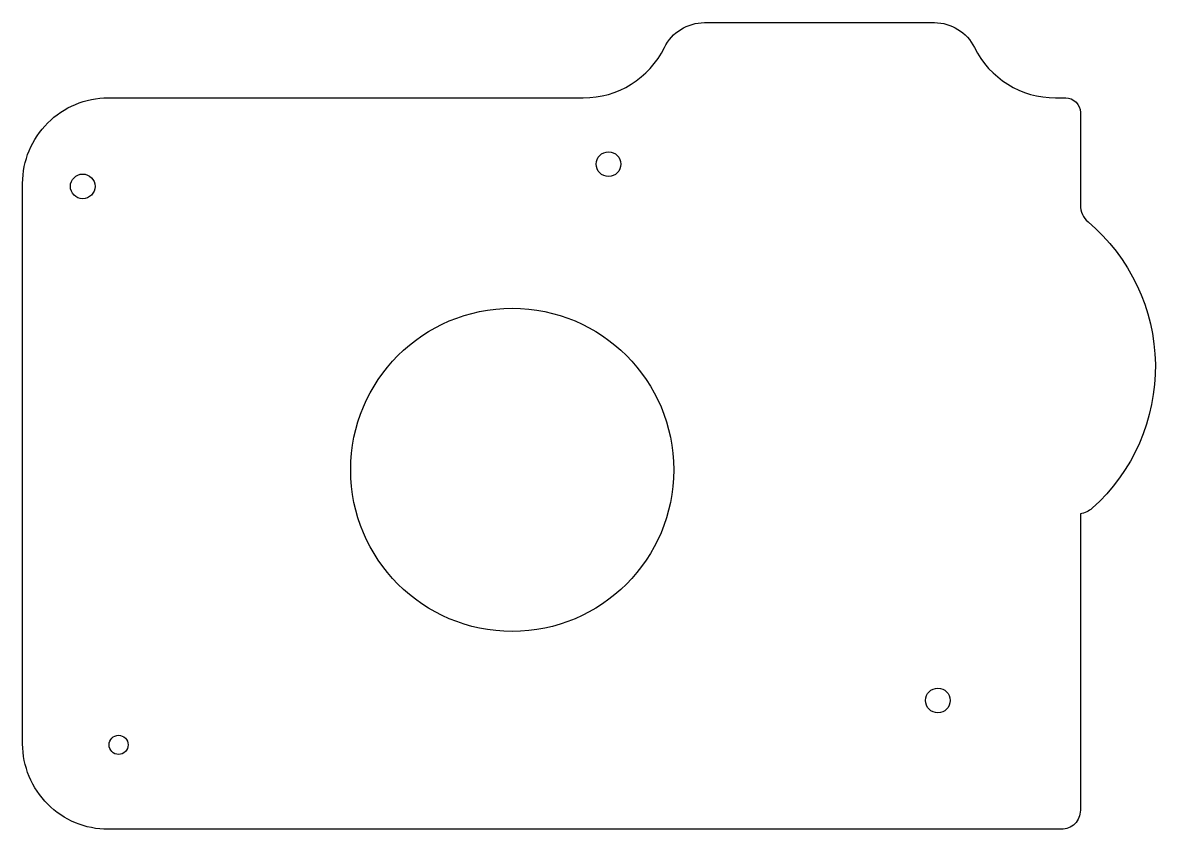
# Model space of a CAD drawing. Header units: millimetres. Extents: x -5 to 151, y 395 to 506.
import ezdxf

# ---------------------------------------------------------------- set-up
doc = ezdxf.new("R2010")
doc.units = ezdxf.units.MM
doc.layers.get('0').update_dxf_attribs({"linetype": 'CONTINUOUS'})

msp = doc.modelspace()

# ---------------------------------------------------------------- linework, layer by layer
msp.add_lwpolyline([(140.29, 438.62), (140.29, 398.03, -0.414214), (137.69, 395.43), (7.16, 395.43, -0.414214), (-4.55, 407.14), (-4.55, 483.85, -0.414214), (7.16, 495.56), (72.23, 495.56, 0.285279), (83.34, 502.46, -0.285279), (88.81, 505.86), (120.31, 505.86, -0.285279), (125.78, 502.46, 0.285279), (136.89, 495.56), (138.29, 495.56, -0.414214), (140.29, 493.56), (140.29, 480.88, 0.220712), (141.35, 478.59, -0.455258), (141.92, 439.38, -0.15275)], format="xyb", close=True)
for centre, radius in [((75.68, 486.49), 1.69), ((3.68, 483.44), 1.69), ((62.49, 444.64), 22.12), ((120.78, 413.07), 1.69), ((8.59, 406.99), 1.31)]:
    msp.add_circle(centre, radius)

doc.saveas('drawing.dxf')
